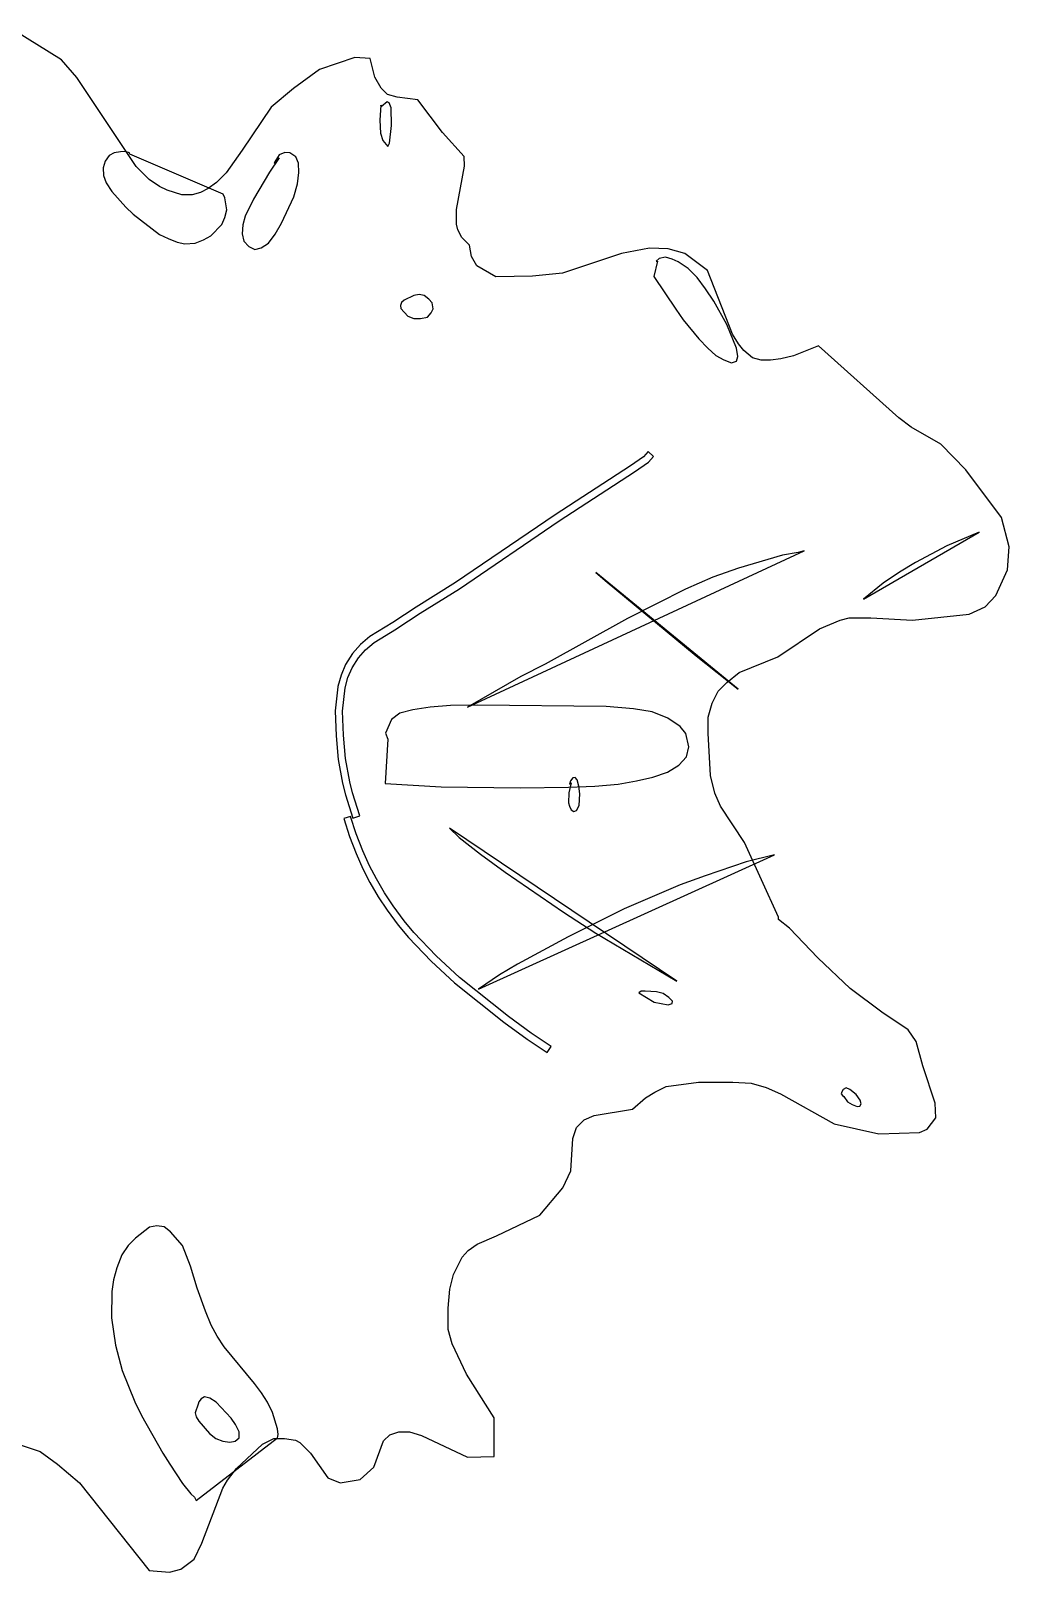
# Model space of a CAD drawing. Extents: x -3501 to -833, y 566 to 3010.
# Drawn here: x -2167 to -833, y 599 to 2700 of the extents above; entities that cross this region are included whole.
import ezdxf

# ---------------------------------------------------------------- set-up
doc = ezdxf.new("R2010")
doc.units = 0

msp = doc.modelspace()

# ---------------------------------------------------------------- linework, layer by layer
at = {"layer": '1', "color": 7}
msp.add_lwpolyline([(-2197.6, 778.4), (-2154, 763.9), (-2130.4, 746.4), (-2100.6, 721), (-2005.6, 601.6), (-1977.6, 599.2), (-1962.4, 603.2), (-1944, 616.8), (-1933.5, 638.9), (-1904.8, 713.6), (-1898.4, 724.5), (-1886.1, 740.6), (-1850.8, 773.8), (-1835.2, 781.6), (-1820.8, 781.6), (-1806, 779), (-1800, 776), (-1785.6, 761.6), (-1761.6, 728), (-1744.8, 720.8), (-1717.6, 725.6), (-1699.2, 742.4), (-1685.8, 778.2), (-1677.4, 786.6), (-1664.8, 790.4), (-1650.4, 790.4), (-1634.1, 785.7), (-1571.2, 756), (-1535.2, 756.8), (-1535.2, 809.4), (-1572.6, 869.3), (-1592.3, 910.5), (-1597.6, 930.1), (-1597.6, 959.2), (-1595.6, 985.1), (-1590.3, 1005), (-1578.5, 1028.6), (-1570.4, 1037.6), (-1558, 1046.5), (-1532, 1057.6), (-1472.8, 1085.6), (-1441.6, 1123.2), (-1430.4, 1146.4), (-1427.7, 1190.5), (-1422.8, 1205.2), (-1412.2, 1215.8), (-1398.8, 1221.5), (-1346.3, 1230.3), (-1328.8, 1245.6), (-1316, 1253.6), (-1300.6, 1261.3), (-1256.4, 1267.2), (-1209.6, 1267.2), (-1184.8, 1265.6), (-1164.3, 1259.8), (-1144.8, 1251.2), (-1071.2, 1210.4), (-1010.4, 1196.8), (-955.2, 1198.4), (-944.8, 1203.2), (-932.8, 1218.4), (-933.6, 1238.4), (-950.4, 1289.6), (-959.4, 1322.5), (-970.7, 1338.6), (-1006.4, 1362.4), (-1049.5, 1394.7), (-1093.6, 1436.5), (-1132.5, 1477.2), (-1147.2, 1489), (-1147.2, 1492), (-1193.5, 1593.8), (-1226.4, 1643.2), (-1234.3, 1661.1), (-1239.9, 1685.2), (-1243.2, 1742.8), (-1243.2, 1764.8), (-1237.9, 1783.5), (-1229.6, 1800), (-1217.6, 1812), (-1201, 1825.5), (-1148.3, 1847), (-1091.4, 1885), (-1063.4, 1897), (-1051.2, 1900), (-1021.6, 1900), (-964.8, 1896.8), (-887.2, 1904.8), (-865.6, 1915.2), (-851.2, 1930.4), (-835.2, 1965.6), (-832.8, 1996.8), (-843.2, 2036.8), (-892, 2101.6), (-925.8, 2136.9), (-966.3, 2159.8), (-983.2, 2172.8), (-1093, 2270.8), (-1126.7, 2257.3), (-1144, 2253), (-1158.4, 2251.2), (-1170.8, 2251.2), (-1182.9, 2254.6), (-1194.6, 2264.4), (-1201.8, 2273.5), (-1210, 2286.6), (-1244, 2373.6), (-1275.2, 2396.8), (-1297.6, 2403.2), (-1323.2, 2404), (-1361.2, 2396.7), (-1441.7, 2369.8), (-1482.7, 2365.7), (-1532.8, 2364.8), (-1558.6, 2379.7), (-1565.7, 2392.5), (-1568.8, 2408), (-1579.2, 2418.4), (-1584.4, 2428.8), (-1586.4, 2436.8), (-1586.4, 2456.8), (-1575.4, 2515.6), (-1576, 2528.8), (-1605.6, 2561.6), (-1639.3, 2606.1), (-1667.2, 2609.6), (-1680.6, 2613.4), (-1689.1, 2621.9), (-1697.6, 2636.8), (-1704, 2662.6), (-1724.8, 2664), (-1773.3, 2647.3), (-1808.8, 2621.6), (-1839.2, 2596), (-1878.4, 2537.6), (-1900.4, 2506.8), (-1913.6, 2493.6), (-1924.8, 2485.2), (-1935.2, 2480), (-1946.9, 2476.8), (-1960.8, 2476.8), (-1980.8, 2482.8), (-1991.2, 2488), (-2005.6, 2497.6), (-2023.2, 2515.2), (-2104, 2636.4), (-2125, 2660.5), (-2188.4, 2700.2)], dxfattribs=at)
at = {"layer": '51', "color": 7}
for points in [[(-2068.1, 2513.2), (-2067.8, 2502.9), (-2063.8, 2493.1), (-2056.5, 2481), (-2037.4, 2460), (-2027.2, 2450.1), (-1991.3, 2422.5), (-1979.3, 2417), (-1967.3, 2412), (-1956.8, 2410), (-1942.6, 2410.9), (-1931.5, 2415.1), (-1921.5, 2420.5), (-1906.5, 2436.3), (-1902.3, 2445.8), (-1899.3, 2456.1), (-1902.3, 2472.6), (-1904.6, 2477.5), (-2031.7, 2532), (-2031.6, 2532.1), (-2032.4, 2533.8), (-2038.2, 2535.8), (-2044.3, 2535.4), (-2053.3, 2533.8), (-2059.9, 2530.1), (-2065.6, 2522.6)], [(-1878.7, 2423.5), (-1876.1, 2413.5), (-1869.7, 2406.1), (-1861.5, 2402), (-1852.9, 2404.3), (-1842.9, 2410.9), (-1833.5, 2422.8), (-1824.9, 2437.9), (-1808, 2474), (-1803.2, 2491.5), (-1801.5, 2506.9), (-1802, 2519.8), (-1805.2, 2528.5), (-1813.7, 2534), (-1820.2, 2534.4), (-1828.3, 2531), (-1834.8, 2520.3), (-1833.8, 2518.8), (-1828.3, 2527.1), (-1841.1, 2507.4), (-1863.2, 2470.5), (-1874.6, 2447.4), (-1877.9, 2435.8)], [(-1751.7, 1773.2), (-1750.4, 1739.4), (-1747.5, 1706.7), (-1741.8, 1674.6), (-1737.9, 1658.7), (-1727.8, 1626.9), (-1718.3, 1630), (-1728.3, 1661.4), (-1732, 1676.6), (-1737.5, 1708.1), (-1740.5, 1740.1), (-1741.7, 1772.8), (-1738.3, 1804.4), (-1734.4, 1818.7), (-1728.6, 1831.8), (-1720.2, 1845.5), (-1710.3, 1856.3), (-1698.6, 1866.5), (-1668, 1885.2), (-1667.9, 1885.2), (-1667.8, 1885.3), (-1636, 1906.3), (-1582.4, 1939.6), (-1582.4, 1939.7), (-1582.3, 1939.7), (-1446.3, 2032.1), (-1343.6, 2099), (-1343.6, 2099), (-1324.6, 2112.1), (-1317.7, 2119.9), (-1325.2, 2126.6), (-1331.3, 2119.7), (-1349.1, 2107.3), (-1451.9, 2040.5), (-1587.8, 1948.1), (-1641.3, 1914.7), (-1641.4, 1914.7), (-1673.3, 1893.7), (-1704.5, 1874.6), (-1717.3, 1863.5), (-1728.3, 1851.6), (-1737.5, 1836.5), (-1743.8, 1822.1), (-1748.2, 1806.3), (-1748.2, 1805.9)], [(-1031.3, 1925.6), (-873.8, 2016.7), (-917.9, 1998), (-960.7, 1975.3), (-982.5, 1962.3), (-1004.6, 1947.5)], [(-1571.2, 1778.2), (-1112.3, 1991.5), (-1120.7, 1989.3), (-1142, 1985.3), (-1201.8, 1967.9), (-1237, 1955.3), (-1274.1, 1939.3), (-1353.2, 1899.1), (-1465.5, 1836.9), (-1498.8, 1820.2)], [(-1396.4, 1961.7), (-1383.8, 1950.8), (-1259.8, 1848.3), (-1202.5, 1802.7)], [(-1683.8, 1674.3), (-1607.3, 1669.8), (-1499.5, 1668.2), (-1433.5, 1669.3), (-1397.7, 1670.7), (-1366.1, 1673.3), (-1341.1, 1677.7), (-1318.8, 1682.9), (-1298.8, 1689.7), (-1283.3, 1699), (-1272.9, 1710.7), (-1269.7, 1724.1), (-1273.5, 1742.2), (-1281.4, 1751.7), (-1298.1, 1763.3), (-1319.8, 1772.1), (-1345.1, 1776.2), (-1382.5, 1779.2), (-1558, 1781.1), (-1594.6, 1780.4), (-1622.2, 1778.4), (-1645.9, 1774.6), (-1663.5, 1770.2), (-1675.1, 1761.5), (-1683, 1742.8), (-1680.2, 1734.6)], [(-1740.2, 1626.3), (-1732.4, 1602), (-1723.2, 1578.6), (-1714.1, 1557.7), (-1704.3, 1539.3), (-1693, 1519.9), (-1680.7, 1501.6), (-1665.7, 1481), (-1651.8, 1464.4), (-1621.1, 1432.2), (-1588.9, 1402.3), (-1521.7, 1348.9), (-1521.6, 1348.9), (-1490.2, 1325.7), (-1462.9, 1307.4), (-1457.3, 1315.7), (-1484.5, 1333.9), (-1515.5, 1356.8), (-1582.4, 1409.9), (-1614.1, 1439.3), (-1644.4, 1471.1), (-1657.8, 1487.2), (-1672.5, 1507.4), (-1684.5, 1525.2), (-1695.5, 1544.2), (-1705.1, 1562.1), (-1714, 1582.5), (-1723, 1605.4), (-1730.7, 1629.3)], [(-1595.9, 1613.3), (-1582.5, 1600.7), (-1553.6, 1577.9), (-1520.2, 1553.3), (-1440.4, 1498.8), (-1396.6, 1470.3), (-1286, 1404.9)], [(-1556.2, 1394.1), (-1153, 1577), (-1191.4, 1567.4), (-1247.5, 1548.5), (-1281.2, 1536.1), (-1357.8, 1503.2), (-1434.2, 1465.4), (-1503.3, 1427.8), (-1527.6, 1413.3)], [(-2056.9, 946), (-2051.1, 908.4), (-2042, 874), (-2025, 831.5), (-2015.9, 812.6), (-1986.7, 761.2), (-1977.4, 746.2), (-1959.8, 720.2), (-1948.5, 706), (-1943.8, 701.5), (-1941.4, 696.8), (-1830.3, 782.1), (-1829.5, 786.9), (-1830.6, 794.4), (-1837.3, 816.7), (-1844, 830.8), (-1852.2, 843.6), (-1861.6, 856.3), (-1903.2, 906.3), (-1912.7, 920.8), (-1920.7, 935.7), (-1928.8, 954.9), (-1939.8, 986.3), (-1948.9, 1016.3), (-1960.1, 1044.3), (-1976.1, 1062.9), (-1984.9, 1070), (-1994.8, 1071.4), (-2004.9, 1069.5), (-2024.2, 1054.5), (-2034, 1044.6), (-2042.6, 1031.9), (-2049.3, 1013.9), (-2054.2, 997.8), (-2056.3, 981.6)]]:
    msp.add_lwpolyline(points, close=True, dxfattribs=at)
at = {"layer": '52', "color": 7}
for points in [[(-1691, 2578.4), (-1689.8, 2560.8), (-1686.6, 2550.6), (-1680.1, 2542.6), (-1677.7, 2546.9), (-1675.1, 2570.9), (-1675.5, 2595.2), (-1678, 2602.2), (-1680.7, 2603.3), (-1688.7, 2597), (-1688.8, 2596.7), (-1689.6, 2598.7)], [(-1317.1, 2365.4), (-1287.5, 2320.7), (-1277.2, 2306.3), (-1256, 2280.2), (-1243.7, 2267.4), (-1232.9, 2257.4), (-1221.8, 2251.8), (-1211.3, 2247.4), (-1204.7, 2249.9), (-1202.8, 2256.3), (-1204.6, 2267.8), (-1217.9, 2299.9), (-1235.6, 2331.7), (-1246.8, 2348.7), (-1258.4, 2364), (-1270.4, 2376.1), (-1284.2, 2385.2), (-1292.2, 2389.1), (-1301.3, 2391.5), (-1309.9, 2390), (-1314, 2386.2), (-1312.3, 2386.2)], [(-1433.5, 1648), (-1432.3, 1643.4), (-1429.9, 1638.5), (-1426.5, 1636.1), (-1422.7, 1637.3), (-1419.1, 1644.1), (-1418.2, 1660.1), (-1419.5, 1670.8), (-1421.9, 1679.2), (-1424.5, 1682.3), (-1427.6, 1681.8), (-1430.8, 1677.8), (-1432.4, 1673.4), (-1430.2, 1675.1), (-1433.1, 1661.6)], [(-1337.6, 1389.1), (-1316.7, 1376.3), (-1297.9, 1372.3), (-1292.1, 1374.5), (-1291.9, 1377.6), (-1296.8, 1382.4), (-1304.5, 1387.9), (-1313.6, 1390.1), (-1329.1, 1391.3), (-1334.5, 1391)], [(-1062, 1251.1), (-1059.9, 1248.8), (-1058.2, 1247.4), (-1053.1, 1240.5), (-1047, 1236.6), (-1040.1, 1234), (-1036.6, 1234.6), (-1034.4, 1237.4), (-1035.8, 1242.7), (-1041.4, 1250.4), (-1049.9, 1256.9), (-1054.9, 1259.6), (-1059.3, 1257.3), (-1061.2, 1254)], [(-1942.9, 816.6), (-1941.1, 810.9), (-1937.6, 805.1), (-1923.3, 788.3), (-1914.5, 781.4), (-1904.8, 777.9), (-1895.4, 776.2), (-1888.3, 777.7), (-1882.8, 782.1), (-1882.5, 790.4), (-1887.6, 800.6), (-1893.4, 808.9), (-1914.1, 830.9), (-1922.9, 836.4), (-1930.1, 838.4), (-1934.7, 835.6), (-1937.8, 831.6), (-1938.7, 828.4)]]:
    msp.add_lwpolyline(points, close=True, dxfattribs=at)
at = {"layer": '53', "color": 7}
msp.add_lwpolyline([(-1662.7, 2325.8), (-1662.3, 2321.5), (-1652.9, 2311.4), (-1644.7, 2308.2), (-1635.6, 2307.9), (-1626, 2309.9), (-1620.7, 2315.6), (-1618, 2321.3), (-1619.7, 2329.4), (-1624.2, 2334.6), (-1630.3, 2339.6), (-1637.4, 2340.6), (-1644.7, 2339.5), (-1657.5, 2333), (-1661.4, 2329.8)], close=True, dxfattribs=at)

doc.saveas('drawing.dxf')
